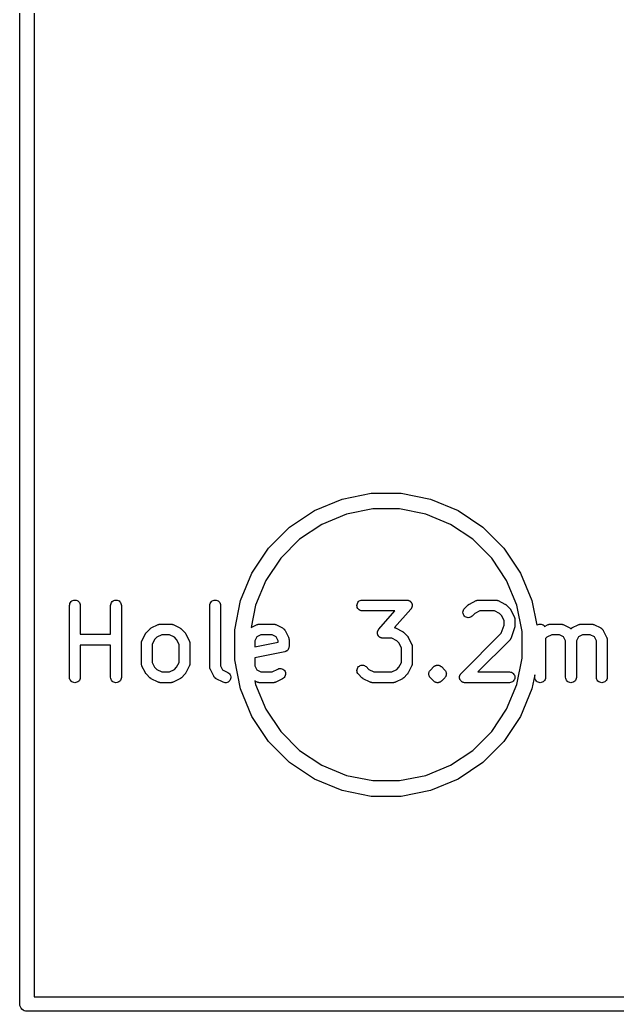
# Model space of a CAD drawing. Extents: x 0 to 214, y -130 to 23.
# Drawn here: x -0.1 to 8.21, y -130.1 to -116.3 of the extents above; entities that cross this region are included whole.
import ezdxf

# ---------------------------------------------------------------- set-up
doc = ezdxf.new("R2010")
doc.units = 0
doc.layers.add('BLACK', color=7, linetype='CONTINUOUS')

msp = doc.modelspace()

# ---------------------------------------------------------------- linework, layer by layer
at = {"layer": 'BLACK', "linetype": 'CONTINUOUS'}
for p, q in [((-0.1, -129.995), (-0.1, -75.0049)), ((0.1, -75.1), (0.1, -129.9)), ((4.3846, -122.971), (4.7922, -122.89)), ((4.7922, -122.89), (5.2078, -122.89)), ((5.2078, -122.89), (5.6154, -122.971)), ((4.00064, -123.13), (4.3846, -122.971)), ((5.6154, -122.971), (5.99936, -123.13)), ((3.65509, -123.361), (4.00064, -123.13)), ((4.44846, -123.182), (4.10435, -123.324)), ((4.81377, -123.109), (4.44846, -123.182)), ((5.18623, -123.109), (4.81377, -123.109)), ((5.55154, -123.182), (5.18623, -123.109)), ((5.89565, -123.324), (5.55154, -123.182)), ((5.99936, -123.13), (6.34491, -123.361)), ((3.36122, -123.655), (3.65509, -123.361)), ((4.10435, -123.324), (3.79465, -123.531)), ((6.20535, -123.531), (5.89565, -123.324)), ((6.34491, -123.361), (6.63878, -123.655)), ((3.79465, -123.531), (3.53128, -123.795)), ((6.46872, -123.795), (6.20535, -123.531)), ((3.13033, -124.001), (3.36122, -123.655)), ((6.63878, -123.655), (6.86967, -124.001)), ((3.53128, -123.795), (3.32435, -124.104)), ((6.67565, -124.104), (6.46872, -123.795)), ((2.97129, -124.385), (3.13033, -124.001)), ((6.86967, -124.001), (7.02871, -124.385)), ((3.32435, -124.104), (3.18181, -124.448)), ((6.81819, -124.448), (6.67565, -124.104)), ((0.59167, -124.451), (0.5933, -124.437)), ((0.59167, -124.452), (0.59167, -124.451)), ((0.59167, -125.452), (0.59167, -124.452)), ((0.5933, -124.437), (0.59773, -124.423)), ((0.59773, -124.423), (0.60478, -124.41)), ((0.60478, -124.41), (0.61419, -124.399)), ((0.61419, -124.399), (0.6256, -124.39)), ((0.6256, -124.39), (0.63857, -124.383)), ((0.63857, -124.383), (0.65261, -124.379)), ((0.65261, -124.379), (0.66719, -124.377)), ((0.66719, -124.377), (0.68175, -124.379)), ((0.68175, -124.379), (0.69573, -124.383)), ((0.69573, -124.383), (0.70861, -124.39)), ((0.70861, -124.39), (0.71988, -124.4)), ((0.71988, -124.4), (0.72913, -124.411)), ((0.72913, -124.411), (0.73601, -124.424)), ((0.73601, -124.424), (0.74024, -124.438)), ((0.74024, -124.438), (0.74167, -124.452)), ((0.74167, -124.452), (0.74167, -124.854)), ((1.16309, -124.452), (1.1631, -124.451)), ((1.16309, -124.854), (1.16309, -124.452)), ((1.1631, -124.451), (1.16473, -124.437)), ((1.16473, -124.437), (1.16916, -124.423)), ((1.16916, -124.423), (1.17621, -124.41)), ((1.17621, -124.41), (1.18562, -124.399)), ((1.18562, -124.399), (1.19703, -124.39)), ((1.19703, -124.39), (1.21, -124.383)), ((1.21, -124.383), (1.22404, -124.379)), ((1.22404, -124.379), (1.23862, -124.377)), ((1.23862, -124.377), (1.25318, -124.379)), ((1.25318, -124.379), (1.26716, -124.383)), ((1.26716, -124.383), (1.28003, -124.39)), ((1.28003, -124.39), (1.29131, -124.4)), ((1.29131, -124.4), (1.30056, -124.411)), ((1.30056, -124.411), (1.30744, -124.424)), ((1.30744, -124.424), (1.31167, -124.438)), ((1.31167, -124.438), (1.31309, -124.452)), ((1.31309, -124.452), (1.31309, -125.452)), ((2.54405, -124.451), (2.54569, -124.437)), ((2.54405, -124.452), (2.54405, -124.451)), ((2.54405, -125.31), (2.54405, -124.452)), ((2.54569, -124.437), (2.55011, -124.423)), ((2.55011, -124.423), (2.55716, -124.41)), ((2.55716, -124.41), (2.56657, -124.399)), ((2.56657, -124.399), (2.57798, -124.39)), ((2.57798, -124.39), (2.59095, -124.383)), ((2.59095, -124.383), (2.60499, -124.379)), ((2.60499, -124.379), (2.61957, -124.377)), ((2.61957, -124.377), (2.63413, -124.379)), ((2.63413, -124.379), (2.64811, -124.383)), ((2.64811, -124.383), (2.66099, -124.39)), ((2.66099, -124.39), (2.67226, -124.4)), ((2.67226, -124.4), (2.68152, -124.411)), ((2.68152, -124.411), (2.68839, -124.424)), ((2.68839, -124.424), (2.69262, -124.438)), ((2.69262, -124.438), (2.69405, -124.452)), ((2.69405, -124.452), (2.69405, -125.292)), ((2.89021, -124.792), (2.97129, -124.385)), ((3.18181, -124.448), (3.11963, -124.761)), ((4.59167, -124.452), (4.5932, -124.437)), ((4.59299, -124.466), (4.59167, -124.452)), ((4.59713, -124.48), (4.59299, -124.466)), ((4.5932, -124.437), (4.59753, -124.423)), ((4.59753, -124.423), (4.60449, -124.41)), ((4.60449, -124.41), (4.61382, -124.399)), ((4.61382, -124.399), (4.62516, -124.39)), ((4.62516, -124.39), (4.63809, -124.383)), ((4.63809, -124.383), (4.6521, -124.379)), ((4.6521, -124.379), (4.66667, -124.377)), ((4.66667, -124.377), (5.28571, -124.377)), ((5.28571, -124.377), (5.28676, -124.377)), ((5.28676, -124.377), (5.29144, -124.378)), ((5.29144, -124.378), (5.29613, -124.378)), ((5.29613, -124.378), (5.29869, -124.379)), ((5.29869, -124.379), (5.30131, -124.379)), ((5.30131, -124.379), (5.30579, -124.38)), ((5.30579, -124.38), (5.31036, -124.382)), ((5.31036, -124.382), (5.31275, -124.383)), ((5.31275, -124.383), (5.31526, -124.383)), ((5.31526, -124.383), (5.31938, -124.386)), ((5.31938, -124.386), (5.32365, -124.388)), ((5.32365, -124.388), (5.32577, -124.389)), ((5.32577, -124.389), (5.32809, -124.39)), ((5.32809, -124.39), (5.3317, -124.394)), ((5.3317, -124.394), (5.33549, -124.396)), ((5.33549, -124.396), (5.33728, -124.398)), ((5.33728, -124.398), (5.3393, -124.4)), ((5.3393, -124.4), (5.34225, -124.404)), ((5.34225, -124.404), (5.34544, -124.407)), ((5.34544, -124.407), (5.34682, -124.409)), ((5.34682, -124.409), (5.34847, -124.411)), ((5.34847, -124.411), (5.35065, -124.415)), ((5.35065, -124.415), (5.35312, -124.419)), ((5.35312, -124.419), (5.35403, -124.422)), ((5.35403, -124.422), (5.35525, -124.424)), ((5.35525, -124.424), (5.35658, -124.429)), ((5.35672, -124.477), (5.35563, -124.479)), ((5.35658, -124.429), (5.35822, -124.433)), ((5.35779, -124.472), (5.35672, -124.477)), ((5.35918, -124.467), (5.35779, -124.472)), ((5.35822, -124.433), (5.35864, -124.436)), ((5.35864, -124.436), (5.35939, -124.438)), ((5.35946, -124.465), (5.35918, -124.467)), ((5.35939, -124.438), (5.35981, -124.443)), ((5.36006, -124.462), (5.35946, -124.465)), ((5.35981, -124.443), (5.36056, -124.448)), ((5.36022, -124.458), (5.36006, -124.462)), ((5.36071, -124.453), (5.36022, -124.458)), ((5.36056, -124.448), (5.36047, -124.45)), ((5.36047, -124.45), (5.36071, -124.453)), ((6.08982, -124.495), (6.13744, -124.447)), ((6.13744, -124.447), (6.13819, -124.446)), ((6.13819, -124.446), (6.14148, -124.444)), ((6.14148, -124.444), (6.14454, -124.441)), ((6.14454, -124.441), (6.14719, -124.439)), ((6.14719, -124.439), (6.14963, -124.437)), ((6.14963, -124.437), (6.15336, -124.435)), ((6.15336, -124.435), (6.15693, -124.433)), ((6.15693, -124.433), (6.25217, -124.385)), ((6.25217, -124.385), (6.25311, -124.385)), ((6.25311, -124.385), (6.25519, -124.384)), ((6.25519, -124.384), (6.25713, -124.383)), ((6.25713, -124.383), (6.26204, -124.382)), ((6.26204, -124.382), (6.26685, -124.38)), ((6.26685, -124.38), (6.26903, -124.379)), ((6.26903, -124.379), (6.27115, -124.379)), ((6.27115, -124.379), (6.27625, -124.378)), ((6.27625, -124.378), (6.28131, -124.378)), ((6.28131, -124.378), (6.28352, -124.378)), ((6.28352, -124.378), (6.28571, -124.377)), ((6.28571, -124.377), (6.52381, -124.377)), ((6.52381, -124.377), (6.52486, -124.377)), ((6.52486, -124.377), (6.52705, -124.378)), ((6.52705, -124.378), (6.52926, -124.378)), ((6.52926, -124.378), (6.53431, -124.378)), ((6.53431, -124.378), (6.5394, -124.379)), ((6.5394, -124.379), (6.5415, -124.38)), ((6.5415, -124.38), (6.54368, -124.38)), ((6.54368, -124.38), (6.54848, -124.382)), ((6.54848, -124.382), (6.55335, -124.383)), ((6.55335, -124.383), (6.55529, -124.385)), ((6.55529, -124.385), (6.55735, -124.385)), ((6.55735, -124.385), (6.65259, -124.433)), ((6.65259, -124.433), (6.65352, -124.433)), ((6.65352, -124.433), (6.65706, -124.436)), ((6.65706, -124.436), (6.66077, -124.438)), ((6.66077, -124.438), (6.66318, -124.44)), ((6.66318, -124.44), (6.6658, -124.441)), ((6.6658, -124.441), (6.66883, -124.444)), ((6.66883, -124.444), (6.67208, -124.447)), ((6.67208, -124.447), (6.7197, -124.495)), ((6.89085, -124.814), (6.81819, -124.448)), ((7.02871, -124.385), (7.09681, -124.727)), ((4.60391, -124.493), (4.59713, -124.48)), ((4.61308, -124.505), (4.60391, -124.493)), ((4.62429, -124.514), (4.61308, -124.505)), ((4.63712, -124.521), (4.62429, -124.514)), ((4.65107, -124.526), (4.63712, -124.521)), ((4.66562, -124.527), (4.65107, -124.526)), ((4.66667, -124.527), (4.66562, -124.527)), ((5.12043, -124.527), (4.66667, -124.527)), ((4.89594, -124.784), (5.12043, -124.527)), ((5.34216, -124.502), (5.11526, -124.761)), ((5.34489, -124.498), (5.34216, -124.502)), ((5.34789, -124.494), (5.34489, -124.498)), ((5.34914, -124.492), (5.34789, -124.494)), ((5.35067, -124.49), (5.34914, -124.492)), ((5.35261, -124.486), (5.35067, -124.49)), ((5.35485, -124.481), (5.35261, -124.486)), ((5.35563, -124.479), (5.35485, -124.481)), ((6.06786, -124.547), (6.06934, -124.533)), ((6.06923, -124.562), (6.06786, -124.547)), ((6.07342, -124.576), (6.06923, -124.562)), ((6.06934, -124.533), (6.07362, -124.519)), ((6.08024, -124.589), (6.07342, -124.576)), ((6.07362, -124.519), (6.08053, -124.506)), ((6.08946, -124.6), (6.08024, -124.589)), ((6.08053, -124.506), (6.08982, -124.495)), ((6.1007, -124.61), (6.08946, -124.6)), ((6.11355, -124.617), (6.1007, -124.61)), ((6.1837, -124.611), (6.17071, -124.617)), ((6.19515, -124.601), (6.1837, -124.611)), ((6.19589, -124.601), (6.19515, -124.601)), ((6.2349, -124.562), (6.19589, -124.601)), ((6.30342, -124.527), (6.2349, -124.562)), ((6.5061, -124.527), (6.30342, -124.527)), ((6.57462, -124.562), (6.5061, -124.527)), ((6.60503, -124.592), (6.57462, -124.562)), ((6.63929, -124.661), (6.60503, -124.592)), ((6.7197, -124.495), (6.72043, -124.495)), ((6.72043, -124.495), (6.72306, -124.499)), ((6.72306, -124.499), (6.72596, -124.502)), ((6.72596, -124.502), (6.72762, -124.504)), ((6.72762, -124.504), (6.72957, -124.507)), ((6.72957, -124.507), (6.7315, -124.511)), ((6.7315, -124.511), (6.73375, -124.514)), ((6.73375, -124.514), (6.78137, -124.609)), ((6.78137, -124.609), (6.78183, -124.61)), ((6.78183, -124.61), (6.78259, -124.612)), ((6.78259, -124.612), (6.78363, -124.614)), ((6.78363, -124.614), (6.78511, -124.619)), ((1.72836, -124.766), (1.8236, -124.719)), ((1.8236, -124.719), (1.82454, -124.718)), ((1.82454, -124.718), (1.82662, -124.717)), ((1.82662, -124.717), (1.82856, -124.716)), ((1.82856, -124.716), (1.83347, -124.715)), ((1.83347, -124.715), (1.83828, -124.713)), ((1.83828, -124.713), (1.84046, -124.713)), ((1.84046, -124.713), (1.84257, -124.712)), ((1.84257, -124.712), (1.84768, -124.712)), ((1.84768, -124.712), (1.85274, -124.711)), ((1.85274, -124.711), (1.85495, -124.711)), ((1.85495, -124.711), (1.85714, -124.711)), ((1.85714, -124.711), (2, -124.711)), ((2, -124.711), (2.00105, -124.711)), ((2.00105, -124.711), (2.00324, -124.711)), ((2.00324, -124.711), (2.00545, -124.711)), ((2.00545, -124.711), (2.0105, -124.712)), ((2.0105, -124.712), (2.01559, -124.712)), ((2.01559, -124.712), (2.01769, -124.713)), ((2.01769, -124.713), (2.01987, -124.713)), ((2.01987, -124.713), (2.02466, -124.715)), ((2.02466, -124.715), (2.02955, -124.717)), ((2.02955, -124.717), (2.03148, -124.718)), ((2.03148, -124.718), (2.03354, -124.719)), ((2.03354, -124.719), (2.12878, -124.766)), ((3.11963, -124.761), (3.20455, -124.719)), ((3.20455, -124.719), (3.20549, -124.718)), ((3.20549, -124.718), (3.20757, -124.717)), ((3.20757, -124.717), (3.20951, -124.716)), ((3.20951, -124.716), (3.21442, -124.715)), ((3.21442, -124.715), (3.21923, -124.713)), ((3.21923, -124.713), (3.22141, -124.713)), ((3.22141, -124.713), (3.22353, -124.712)), ((3.22353, -124.712), (3.22863, -124.712)), ((3.22863, -124.712), (3.23369, -124.711)), ((3.23369, -124.711), (3.2359, -124.711)), ((3.2359, -124.711), (3.23809, -124.711)), ((3.23809, -124.711), (3.42857, -124.711)), ((3.42857, -124.711), (3.42962, -124.711)), ((3.42962, -124.711), (3.43181, -124.711)), ((3.43181, -124.711), (3.43402, -124.711)), ((3.43402, -124.711), (3.43907, -124.712)), ((3.43907, -124.712), (3.44416, -124.712)), ((3.44416, -124.712), (3.44626, -124.713)), ((3.44626, -124.713), (3.44844, -124.713)), ((3.44844, -124.713), (3.45324, -124.715)), ((3.45324, -124.715), (3.45812, -124.717)), ((3.45812, -124.717), (3.46005, -124.718)), ((3.46005, -124.718), (3.46211, -124.719)), ((3.46211, -124.719), (3.55735, -124.766)), ((6.12752, -124.621), (6.11355, -124.617)), ((6.14207, -124.623), (6.12752, -124.621)), ((6.15665, -124.621), (6.14207, -124.623)), ((6.17071, -124.617), (6.15665, -124.621)), ((6.60111, -124.84), (6.63929, -124.726)), ((6.63929, -124.726), (6.63929, -124.661)), ((6.78511, -124.619), (6.78687, -124.624)), ((6.78687, -124.624), (6.78722, -124.626)), ((6.78722, -124.626), (6.78786, -124.628)), ((6.78799, -124.751), (6.78765, -124.754)), ((6.78786, -124.628), (6.78836, -124.633)), ((6.78869, -124.748), (6.78799, -124.751)), ((6.78836, -124.633), (6.78916, -124.638)), ((6.78881, -124.743), (6.78869, -124.748)), ((6.78928, -124.739), (6.78881, -124.743)), ((6.78916, -124.638), (6.78907, -124.641)), ((6.78907, -124.641), (6.78928, -124.643)), ((6.78928, -124.643), (6.78928, -124.738)), ((6.78928, -124.738), (6.78928, -124.739)), ((7.09681, -124.727), (7.10179, -124.723)), ((7.10179, -124.723), (7.11476, -124.716)), ((7.11476, -124.716), (7.1288, -124.712)), ((7.1288, -124.712), (7.14338, -124.711)), ((7.14338, -124.711), (7.15794, -124.712)), ((7.15794, -124.712), (7.17192, -124.717)), ((7.17192, -124.717), (7.1848, -124.724)), ((7.1848, -124.724), (7.19607, -124.733)), ((7.19607, -124.733), (7.20408, -124.743)), ((7.20408, -124.743), (7.25217, -124.719)), ((7.25217, -124.719), (7.25311, -124.718)), ((7.25311, -124.718), (7.25519, -124.717)), ((7.25519, -124.717), (7.25713, -124.716)), ((7.25713, -124.716), (7.26204, -124.715)), ((7.26204, -124.715), (7.26685, -124.713)), ((7.26685, -124.713), (7.26903, -124.713)), ((7.26903, -124.713), (7.27115, -124.712)), ((7.27115, -124.712), (7.27625, -124.712)), ((7.27625, -124.712), (7.28131, -124.711)), ((7.28131, -124.711), (7.28352, -124.711)), ((7.28352, -124.711), (7.28571, -124.711)), ((7.28571, -124.711), (7.42857, -124.711)), ((7.42857, -124.711), (7.42962, -124.711)), ((7.42962, -124.711), (7.43181, -124.711)), ((7.43181, -124.711), (7.43402, -124.711)), ((7.43402, -124.711), (7.43907, -124.712)), ((7.43907, -124.712), (7.44416, -124.712)), ((7.44416, -124.712), (7.44626, -124.713)), ((7.44626, -124.713), (7.44844, -124.713)), ((7.44844, -124.713), (7.45324, -124.715)), ((7.45324, -124.715), (7.45812, -124.717)), ((7.45812, -124.717), (7.46005, -124.718)), ((7.46005, -124.718), (7.46211, -124.719)), ((7.46211, -124.719), (7.55735, -124.766)), ((7.58551, -124.766), (7.68074, -124.719)), ((7.68074, -124.719), (7.68168, -124.718)), ((7.68168, -124.718), (7.68376, -124.717)), ((7.68376, -124.717), (7.6857, -124.716)), ((7.6857, -124.716), (7.69061, -124.715)), ((7.69061, -124.715), (7.69542, -124.713)), ((7.69542, -124.713), (7.6976, -124.713)), ((7.6976, -124.713), (7.69972, -124.712)), ((7.69972, -124.712), (7.70482, -124.712)), ((7.70482, -124.712), (7.70988, -124.711)), ((7.70988, -124.711), (7.71209, -124.711)), ((7.71209, -124.711), (7.71428, -124.711)), ((7.71428, -124.711), (7.85714, -124.711)), ((7.85714, -124.711), (7.85819, -124.711)), ((7.85819, -124.711), (7.86038, -124.711)), ((7.86038, -124.711), (7.86259, -124.711)), ((7.86259, -124.711), (7.86765, -124.712)), ((7.86765, -124.712), (7.87273, -124.712)), ((7.87273, -124.712), (7.87483, -124.713)), ((7.87483, -124.713), (7.87701, -124.713)), ((7.87701, -124.713), (7.88181, -124.715)), ((7.88181, -124.715), (7.88669, -124.717)), ((7.88669, -124.717), (7.88862, -124.718)), ((7.88862, -124.718), (7.89068, -124.719)), ((7.89068, -124.719), (7.98592, -124.766)), ((0.74167, -124.854), (1.16309, -124.854)), ((1.59958, -124.943), (1.6472, -124.847)), ((1.6472, -124.847), (1.64768, -124.846)), ((1.64768, -124.846), (1.64997, -124.843)), ((1.64997, -124.843), (1.65196, -124.839)), ((1.65196, -124.839), (1.65394, -124.837)), ((1.65394, -124.837), (1.65564, -124.834)), ((1.65564, -124.834), (1.65858, -124.831)), ((1.65858, -124.831), (1.66125, -124.828)), ((1.66125, -124.828), (1.70887, -124.78)), ((1.70887, -124.78), (1.70962, -124.78)), ((1.70962, -124.78), (1.71291, -124.777)), ((1.71291, -124.777), (1.71597, -124.774)), ((1.71597, -124.774), (1.71862, -124.772)), ((1.71862, -124.772), (1.72106, -124.77)), ((1.72106, -124.77), (1.72479, -124.768)), ((1.72479, -124.768), (1.72836, -124.766)), ((1.87485, -124.861), (1.80633, -124.895)), ((1.98229, -124.861), (1.87485, -124.861)), ((2.05081, -124.895), (1.98229, -124.861)), ((2.12878, -124.766), (2.12971, -124.767)), ((2.12971, -124.767), (2.13325, -124.769)), ((2.13325, -124.769), (2.13696, -124.771)), ((2.13696, -124.771), (2.13937, -124.773)), ((2.13937, -124.773), (2.14199, -124.775)), ((2.14199, -124.775), (2.14502, -124.778)), ((2.14502, -124.778), (2.14827, -124.78)), ((2.14827, -124.78), (2.19589, -124.828)), ((2.19589, -124.828), (2.19663, -124.829)), ((2.19663, -124.829), (2.19925, -124.832)), ((2.19925, -124.832), (2.20215, -124.835)), ((2.20215, -124.835), (2.20381, -124.838)), ((2.20381, -124.838), (2.20576, -124.84)), ((2.20576, -124.84), (2.20769, -124.844)), ((2.20769, -124.844), (2.20994, -124.847)), ((2.20994, -124.847), (2.25756, -124.943)), ((2.89021, -125.208), (2.89021, -124.792)), ((3.19876, -124.889), (3.17024, -124.946)), ((3.2558, -124.861), (3.19876, -124.889)), ((3.41087, -124.861), (3.2558, -124.861)), ((3.46791, -124.889), (3.41087, -124.861)), ((3.49643, -124.946), (3.46791, -124.889)), ((3.55735, -124.766), (3.55828, -124.767)), ((3.55828, -124.767), (3.55965, -124.768)), ((3.55965, -124.768), (3.56112, -124.768)), ((3.56112, -124.768), (3.56576, -124.772)), ((3.56576, -124.772), (3.57056, -124.775)), ((3.57056, -124.775), (3.57173, -124.776)), ((3.57173, -124.776), (3.57305, -124.777)), ((3.57305, -124.777), (3.57697, -124.781)), ((3.57697, -124.781), (3.58106, -124.785)), ((3.58106, -124.785), (3.58198, -124.786)), ((3.58198, -124.786), (3.5831, -124.787)), ((3.5831, -124.787), (3.58614, -124.792)), ((3.58614, -124.792), (3.58938, -124.797)), ((3.58938, -124.797), (3.59003, -124.798)), ((3.59003, -124.798), (3.59089, -124.8)), ((3.59089, -124.8), (3.63851, -124.895)), ((4.87738, -124.833), (4.87787, -124.828)), ((4.87762, -124.835), (4.87738, -124.833)), ((4.87753, -124.838), (4.87762, -124.835)), ((4.87828, -124.843), (4.87753, -124.838)), ((4.87787, -124.828), (4.87804, -124.823)), ((4.87804, -124.823), (4.87864, -124.821)), ((4.87871, -124.847), (4.87828, -124.843)), ((4.87864, -124.821), (4.87891, -124.818)), ((4.87945, -124.85), (4.87871, -124.847)), ((4.87891, -124.818), (4.8803, -124.814)), ((4.87987, -124.853), (4.87945, -124.85)), ((4.88151, -124.857), (4.87987, -124.853)), ((4.8803, -124.814), (4.88138, -124.809)), ((4.88138, -124.809), (4.88246, -124.807)), ((4.88284, -124.861), (4.88151, -124.857)), ((4.88246, -124.807), (4.88324, -124.804)), ((4.88406, -124.864), (4.88284, -124.861)), ((4.88324, -124.804), (4.88548, -124.8)), ((4.88498, -124.866), (4.88406, -124.864)), ((4.88745, -124.87), (4.88498, -124.866)), ((4.88548, -124.8), (4.88742, -124.796)), ((4.88742, -124.796), (4.88895, -124.794)), ((4.88962, -124.874), (4.88745, -124.87)), ((4.88895, -124.794), (4.8902, -124.791)), ((4.89127, -124.876), (4.88962, -124.874)), ((4.8902, -124.791), (4.8932, -124.788)), ((4.89265, -124.879), (4.89127, -124.876)), ((4.89585, -124.882), (4.89265, -124.879)), ((4.8932, -124.788), (4.89594, -124.784)), ((4.89879, -124.886), (4.89585, -124.882)), ((4.90081, -124.887), (4.89879, -124.886)), ((4.9026, -124.889), (4.90081, -124.887)), ((4.9064, -124.892), (4.9026, -124.889)), ((5.11526, -124.761), (5.1199, -124.763)), ((5.1199, -124.763), (5.12478, -124.764)), ((5.12478, -124.764), (5.12672, -124.765)), ((5.12672, -124.765), (5.12878, -124.766)), ((5.12878, -124.766), (5.22402, -124.814)), ((5.22402, -124.814), (5.22495, -124.814)), ((5.22495, -124.814), (5.22849, -124.817)), ((5.22849, -124.817), (5.2322, -124.819)), ((5.2322, -124.819), (5.23461, -124.821)), ((5.23461, -124.821), (5.23723, -124.822)), ((5.23723, -124.822), (5.24025, -124.825)), ((5.24025, -124.825), (5.24351, -124.828)), ((5.24351, -124.828), (5.29113, -124.876)), ((5.29113, -124.876), (5.29186, -124.876)), ((5.29186, -124.876), (5.29449, -124.88)), ((5.29449, -124.88), (5.29738, -124.883)), ((5.29738, -124.883), (5.29905, -124.885)), ((5.29905, -124.885), (5.30099, -124.888)), ((5.30099, -124.888), (5.30293, -124.891)), ((5.30293, -124.891), (5.30518, -124.895)), ((6.04221, -125.399), (6.60111, -124.84)), ((6.78544, -124.762), (6.73782, -124.905)), ((6.78637, -124.758), (6.78544, -124.762)), ((6.78765, -124.754), (6.78637, -124.758)), ((6.89085, -125.186), (6.89085, -124.814)), ((7.30342, -124.861), (7.2349, -124.895)), ((7.41087, -124.861), (7.30342, -124.861)), ((7.46791, -124.889), (7.41087, -124.861)), ((7.49643, -124.946), (7.46791, -124.889)), ((7.55735, -124.766), (7.55828, -124.767)), ((7.55828, -124.767), (7.55965, -124.768)), ((7.55965, -124.768), (7.56112, -124.768)), ((7.56112, -124.768), (7.56576, -124.772)), ((7.56576, -124.772), (7.57056, -124.775)), ((7.57056, -124.775), (7.57142, -124.776)), ((7.57142, -124.776), (7.57193, -124.775)), ((7.57193, -124.775), (7.57311, -124.774)), ((7.57311, -124.774), (7.57795, -124.771)), ((7.57795, -124.771), (7.58265, -124.768)), ((7.58265, -124.768), (7.58414, -124.767)), ((7.58414, -124.767), (7.58551, -124.766)), ((7.67495, -124.889), (7.64643, -124.946)), ((7.73199, -124.861), (7.67495, -124.889)), ((7.83944, -124.861), (7.73199, -124.861)), ((7.89648, -124.889), (7.83944, -124.861)), ((7.925, -124.946), (7.89648, -124.889)), ((7.98592, -124.766), (7.98685, -124.767)), ((7.98685, -124.767), (7.98822, -124.768)), ((7.98822, -124.768), (7.98969, -124.768)), ((7.98969, -124.768), (7.99434, -124.772)), ((7.99434, -124.772), (7.99913, -124.775)), ((7.99913, -124.775), (8.0003, -124.776)), ((8.0003, -124.776), (8.00162, -124.777)), ((8.00162, -124.777), (8.00554, -124.781)), ((8.00554, -124.781), (8.00963, -124.785)), ((8.00963, -124.785), (8.01056, -124.786)), ((8.01056, -124.786), (8.01167, -124.787)), ((8.01167, -124.787), (8.01471, -124.792)), ((8.01471, -124.792), (8.01795, -124.797)), ((8.01795, -124.797), (8.0186, -124.798)), ((8.0186, -124.798), (8.01946, -124.8)), ((8.01946, -124.8), (8.06708, -124.895)), ((1.16309, -125.004), (0.74167, -125.004)), ((0.74167, -125.004), (0.74167, -125.452)), ((1.16309, -125.452), (1.16309, -125.004)), ((1.59167, -124.975), (1.59192, -124.973)), ((1.59167, -124.976), (1.59167, -124.975)), ((1.59167, -125.262), (1.59167, -124.976)), ((1.59186, -124.971), (1.59273, -124.966)), ((1.59192, -124.973), (1.59186, -124.971)), ((1.59273, -124.966), (1.5933, -124.961)), ((1.5933, -124.961), (1.59397, -124.958)), ((1.59397, -124.958), (1.59435, -124.956)), ((1.59435, -124.956), (1.59618, -124.952)), ((1.59618, -124.952), (1.59773, -124.947)), ((1.59773, -124.947), (1.59879, -124.945)), ((1.59879, -124.945), (1.59958, -124.943)), ((1.77592, -124.925), (1.74167, -124.994)), ((1.74167, -124.994), (1.74167, -125.244)), ((1.80633, -124.895), (1.77592, -124.925)), ((2.08122, -124.925), (2.05081, -124.895)), ((2.11548, -124.994), (2.08122, -124.925)), ((2.11548, -125.244), (2.11548, -124.994)), ((2.25756, -124.943), (2.25802, -124.944)), ((2.25802, -124.944), (2.25878, -124.946)), ((2.25878, -124.946), (2.25982, -124.948)), ((2.25982, -124.948), (2.2613, -124.953)), ((2.2613, -124.953), (2.26307, -124.957)), ((2.26307, -124.957), (2.26341, -124.96)), ((2.26341, -124.96), (2.26405, -124.962)), ((2.26405, -124.962), (2.26455, -124.967)), ((2.26455, -124.967), (2.26535, -124.972)), ((2.26535, -124.972), (2.26526, -124.974)), ((2.26526, -124.974), (2.26548, -124.976)), ((2.26548, -124.976), (2.26548, -125.262)), ((3.17024, -124.946), (3.17024, -125.028)), ((3.17024, -125.028), (3.49643, -124.962)), ((3.49643, -124.962), (3.49643, -124.946)), ((3.63851, -124.895), (3.63897, -124.896)), ((3.63897, -124.896), (3.63973, -124.898)), ((3.63973, -124.898), (3.64077, -124.9)), ((3.64077, -124.9), (3.64225, -124.905)), ((3.64225, -124.905), (3.64402, -124.91)), ((3.64402, -124.91), (3.64436, -124.912)), ((3.64436, -124.912), (3.645, -124.914)), ((3.645, -124.914), (3.6455, -124.919)), ((3.6455, -124.919), (3.6463, -124.924)), ((3.64642, -125.025), (3.64564, -125.032)), ((3.6463, -124.924), (3.64621, -124.926)), ((3.64621, -124.926), (3.64643, -124.929)), ((3.64643, -125.024), (3.64642, -125.024)), ((3.64642, -125.024), (3.64642, -125.025)), ((3.64643, -124.929), (3.64643, -125.024)), ((3.64643, -125.024), (3.64643, -125.024)), ((3.64643, -125.024), (3.64643, -125.024)), ((4.91001, -124.895), (4.9064, -124.892)), ((4.91231, -124.896), (4.91001, -124.895)), ((4.91444, -124.898), (4.91231, -124.896)), ((4.91871, -124.9), (4.91444, -124.898)), ((4.92283, -124.902), (4.91871, -124.9)), ((4.92534, -124.903), (4.92283, -124.902)), ((4.92773, -124.904), (4.92534, -124.903)), ((4.9323, -124.905), (4.92773, -124.904)), ((4.93679, -124.907), (4.9323, -124.905)), ((4.93941, -124.907), (4.93679, -124.907)), ((4.94196, -124.908), (4.93941, -124.907)), ((4.94665, -124.908), (4.94196, -124.908)), ((4.95133, -124.908), (4.94665, -124.908)), ((4.95238, -124.908), (4.95133, -124.908)), ((5.07753, -124.908), (4.95238, -124.908)), ((5.14605, -124.943), (5.07753, -124.908)), ((5.17646, -124.973), (5.14605, -124.943)), ((5.21071, -125.042), (5.17646, -124.973)), ((5.30518, -124.895), (5.3528, -124.99)), ((5.3528, -124.99), (5.35326, -124.991)), ((5.35326, -124.991), (5.35402, -124.993)), ((5.35402, -124.993), (5.35506, -124.995)), ((5.35506, -124.995), (5.35654, -125)), ((5.35654, -125), (5.3583, -125.005)), ((5.3583, -125.005), (5.35865, -125.007)), ((5.35865, -125.007), (5.35929, -125.009)), ((5.35929, -125.009), (5.35979, -125.014)), ((5.35979, -125.014), (5.36058, -125.019)), ((5.36058, -125.019), (5.3605, -125.022)), ((5.3605, -125.022), (5.36071, -125.024)), ((5.36071, -125.024), (5.36071, -125.262)), ((6.7197, -124.934), (6.2763, -125.377)), ((6.7211, -124.932), (6.7197, -124.934)), ((6.72272, -124.931), (6.7211, -124.932)), ((6.72573, -124.927), (6.72272, -124.931)), ((6.72899, -124.923), (6.72573, -124.927)), ((6.73003, -124.921), (6.72899, -124.923)), ((6.73133, -124.919), (6.73003, -124.921)), ((6.73349, -124.914), (6.73133, -124.919)), ((6.73591, -124.91), (6.73349, -124.914)), ((6.73655, -124.908), (6.73591, -124.91)), ((6.73748, -124.906), (6.73655, -124.908)), ((6.73782, -124.905), (6.73748, -124.906)), ((7.2349, -124.895), (7.21786, -124.912)), ((7.21786, -124.912), (7.21786, -125.452)), ((7.49643, -125.452), (7.49643, -124.946)), ((7.64643, -124.946), (7.64643, -125.452)), ((7.925, -125.452), (7.925, -124.946)), ((8.06708, -124.895), (8.06754, -124.896)), ((8.06754, -124.896), (8.06831, -124.898)), ((8.06831, -124.898), (8.06934, -124.9)), ((8.06934, -124.9), (8.07082, -124.905)), ((8.07082, -124.905), (8.07259, -124.91)), ((8.07259, -124.91), (8.07293, -124.912)), ((8.07293, -124.912), (8.07357, -124.914)), ((8.07357, -124.914), (8.07407, -124.919)), ((8.07407, -124.919), (8.07487, -124.924)), ((8.07487, -124.924), (8.07479, -124.926)), ((8.07479, -124.926), (8.075, -124.929)), ((8.075, -124.929), (8.075, -125.452)), ((3.58614, -125.097), (3.17024, -125.181)), ((3.5928, -125.095), (3.58614, -125.097)), ((3.59952, -125.093), (3.5928, -125.095)), ((3.59982, -125.093), (3.59952, -125.093)), ((3.60014, -125.093), (3.59982, -125.093)), ((3.60632, -125.09), (3.60014, -125.093)), ((3.6125, -125.087), (3.60632, -125.09)), ((3.61275, -125.086), (3.6125, -125.087)), ((3.61305, -125.086), (3.61275, -125.086)), ((3.61845, -125.082), (3.61305, -125.086)), ((3.6239, -125.077), (3.61845, -125.082)), ((3.62412, -125.077), (3.6239, -125.077)), ((3.62438, -125.077), (3.62412, -125.077)), ((3.62877, -125.072), (3.62438, -125.077)), ((3.63331, -125.066), (3.62877, -125.072)), ((3.63348, -125.066), (3.63331, -125.066)), ((3.63369, -125.066), (3.63348, -125.066)), ((3.63697, -125.06), (3.63369, -125.066)), ((3.64036, -125.053), (3.63697, -125.06)), ((3.64046, -125.053), (3.64036, -125.053)), ((3.64062, -125.053), (3.64046, -125.053)), ((3.64268, -125.046), (3.64062, -125.053)), ((3.64479, -125.039), (3.64268, -125.046)), ((3.64483, -125.039), (3.64479, -125.039)), ((3.64492, -125.039), (3.64483, -125.039)), ((3.64564, -125.032), (3.64492, -125.039)), ((5.21071, -125.244), (5.21071, -125.042)), ((1.59188, -125.264), (1.59167, -125.262)), ((1.59179, -125.266), (1.59188, -125.264)), ((1.59259, -125.271), (1.59179, -125.266)), ((1.59309, -125.276), (1.59259, -125.271)), ((1.59373, -125.279), (1.59309, -125.276)), ((1.59408, -125.281), (1.59373, -125.279)), ((1.59584, -125.286), (1.59408, -125.281)), ((1.59732, -125.29), (1.59584, -125.286)), ((1.59836, -125.292), (1.59732, -125.29)), ((1.59912, -125.295), (1.59836, -125.292)), ((1.59958, -125.295), (1.59912, -125.295)), ((1.6472, -125.391), (1.59958, -125.295)), ((1.74167, -125.244), (1.77592, -125.313)), ((2.08122, -125.313), (2.11548, -125.244)), ((2.25756, -125.295), (2.20994, -125.391)), ((2.25835, -125.293), (2.25756, -125.295)), ((2.25941, -125.291), (2.25835, -125.293)), ((2.26096, -125.287), (2.25941, -125.291)), ((2.2628, -125.282), (2.26096, -125.287)), ((2.26317, -125.28), (2.2628, -125.282)), ((2.26384, -125.277), (2.26317, -125.28)), ((2.26441, -125.272), (2.26384, -125.277)), ((2.26528, -125.267), (2.26441, -125.272)), ((2.26547, -125.263), (2.26522, -125.265)), ((2.26522, -125.265), (2.26528, -125.267)), ((2.26548, -125.262), (2.26547, -125.263)), ((2.69405, -125.292), (2.72257, -125.349)), ((2.97129, -125.615), (2.89021, -125.208)), ((3.17024, -125.181), (3.17024, -125.292)), ((3.17024, -125.292), (3.19876, -125.349)), ((4.60463, -125.315), (4.614, -125.304)), ((4.614, -125.304), (4.62538, -125.295)), ((4.62538, -125.295), (4.63833, -125.288)), ((4.63833, -125.288), (4.65236, -125.284)), ((4.65236, -125.284), (4.66693, -125.282)), ((4.66693, -125.282), (4.68149, -125.284)), ((4.68149, -125.284), (4.69549, -125.288)), ((4.69549, -125.288), (4.70839, -125.295)), ((4.70839, -125.295), (4.7197, -125.304)), ((4.7197, -125.304), (4.75871, -125.343)), ((5.17646, -125.313), (5.21071, -125.244)), ((5.3528, -125.295), (5.30518, -125.391)), ((5.35359, -125.293), (5.3528, -125.295)), ((5.35465, -125.291), (5.35359, -125.293)), ((5.3562, -125.287), (5.35465, -125.291)), ((5.35803, -125.282), (5.3562, -125.287)), ((5.35841, -125.28), (5.35803, -125.282)), ((5.35907, -125.277), (5.35841, -125.28)), ((5.35965, -125.272), (5.35907, -125.277)), ((5.36052, -125.267), (5.35965, -125.272)), ((5.36071, -125.263), (5.36046, -125.265)), ((5.36046, -125.265), (5.36052, -125.267)), ((5.36071, -125.262), (5.36071, -125.263)), ((5.61363, -125.352), (5.66125, -125.304)), ((5.66125, -125.304), (5.66161, -125.304)), ((5.66161, -125.304), (5.66162, -125.304)), ((5.66162, -125.304), (5.66163, -125.304)), ((5.66163, -125.304), (5.6618, -125.304)), ((5.6618, -125.304), (5.66181, -125.304)), ((5.66181, -125.304), (5.66182, -125.304)), ((5.66182, -125.304), (5.662, -125.303)), ((5.662, -125.303), (5.66751, -125.299)), ((5.66751, -125.299), (5.673, -125.295)), ((5.673, -125.295), (5.67312, -125.294)), ((5.67312, -125.294), (5.67322, -125.294)), ((5.67322, -125.294), (5.67333, -125.294)), ((5.67333, -125.294), (5.67344, -125.294)), ((5.67344, -125.294), (5.67962, -125.291)), ((5.67962, -125.291), (5.68595, -125.288)), ((5.68595, -125.288), (5.68608, -125.288)), ((5.68608, -125.288), (5.68619, -125.288)), ((5.68619, -125.288), (5.68632, -125.288)), ((5.68632, -125.288), (5.68643, -125.288)), ((5.68643, -125.288), (5.69321, -125.286)), ((5.69321, -125.286), (5.69997, -125.284)), ((5.69997, -125.284), (5.7001, -125.284)), ((5.7001, -125.284), (5.70023, -125.283)), ((5.70023, -125.283), (5.70036, -125.283)), ((5.70036, -125.283), (5.70049, -125.283)), ((5.70049, -125.283), (5.7075, -125.283)), ((5.7075, -125.283), (5.71455, -125.282)), ((5.71455, -125.282), (5.71468, -125.282)), ((5.71468, -125.282), (5.71481, -125.282)), ((5.71481, -125.282), (5.71494, -125.282)), ((5.71494, -125.282), (5.71507, -125.282)), ((5.71507, -125.282), (5.72194, -125.283)), ((5.72194, -125.283), (5.72911, -125.284)), ((5.72911, -125.284), (5.72923, -125.284)), ((5.72923, -125.284), (5.72937, -125.284)), ((5.72937, -125.284), (5.7295, -125.284)), ((5.7295, -125.284), (5.72962, -125.284)), ((5.72962, -125.284), (5.73619, -125.286)), ((5.73619, -125.286), (5.7363, -125.286)), ((5.7363, -125.286), (5.74311, -125.288)), ((5.74311, -125.288), (5.74322, -125.288)), ((5.74322, -125.288), (5.74335, -125.288)), ((5.74335, -125.288), (5.74347, -125.288)), ((5.74347, -125.288), (5.74359, -125.288)), ((5.74359, -125.288), (5.74972, -125.291)), ((5.74972, -125.291), (5.75601, -125.295)), ((5.75601, -125.295), (5.75611, -125.295)), ((5.75611, -125.295), (5.75622, -125.295)), ((5.75622, -125.295), (5.75633, -125.295)), ((5.75633, -125.295), (5.75644, -125.295)), ((5.75644, -125.295), (5.76183, -125.3)), ((5.76183, -125.3), (5.76732, -125.304)), ((5.76732, -125.304), (5.81494, -125.352)), ((6.81819, -125.552), (6.89085, -125.186)), ((1.64945, -125.394), (1.6472, -125.391)), ((1.65138, -125.398), (1.64945, -125.394)), ((1.65333, -125.4), (1.65138, -125.398)), ((1.65499, -125.403), (1.65333, -125.4)), ((1.65789, -125.406), (1.65499, -125.403)), ((1.66052, -125.409), (1.65789, -125.406)), ((1.66125, -125.41), (1.66052, -125.409)), ((1.70887, -125.458), (1.66125, -125.41)), ((1.77592, -125.313), (1.80633, -125.343)), ((1.80633, -125.343), (1.87485, -125.377)), ((1.87485, -125.377), (1.98229, -125.377)), ((1.98229, -125.377), (2.05081, -125.343)), ((2.05081, -125.343), (2.08122, -125.313)), ((2.19589, -125.41), (2.14827, -125.458)), ((2.19856, -125.407), (2.19589, -125.41)), ((2.2015, -125.404), (2.19856, -125.407)), ((2.2032, -125.401), (2.2015, -125.404)), ((2.20518, -125.399), (2.2032, -125.401)), ((2.20717, -125.395), (2.20518, -125.399)), ((2.20946, -125.392), (2.20717, -125.395)), ((2.20994, -125.391), (2.20946, -125.392)), ((2.54426, -125.312), (2.54405, -125.31)), ((2.54418, -125.314), (2.54426, -125.312)), ((2.54497, -125.319), (2.54418, -125.314)), ((2.54547, -125.324), (2.54497, -125.319)), ((2.54611, -125.326), (2.54547, -125.324)), ((2.54646, -125.328), (2.54611, -125.326)), ((2.54822, -125.333), (2.54646, -125.328)), ((2.54971, -125.338), (2.54822, -125.333)), ((2.55074, -125.34), (2.54971, -125.338)), ((2.5515, -125.342), (2.55074, -125.34)), ((2.55197, -125.343), (2.5515, -125.342)), ((2.59958, -125.438), (2.55197, -125.343)), ((2.60044, -125.44), (2.59958, -125.438)), ((2.60109, -125.441), (2.60044, -125.44)), ((2.60434, -125.446), (2.60109, -125.441)), ((2.72257, -125.349), (2.79544, -125.385)), ((2.79544, -125.385), (2.79638, -125.386)), ((2.79638, -125.386), (2.80866, -125.394)), ((2.80866, -125.394), (2.81916, -125.404)), ((2.81916, -125.404), (2.82748, -125.416)), ((2.82748, -125.416), (2.8333, -125.429)), ((2.8333, -125.429), (2.8364, -125.444)), ((3.19876, -125.349), (3.2558, -125.377)), ((3.2558, -125.377), (3.41087, -125.377)), ((3.41087, -125.377), (3.49027, -125.338)), ((3.49027, -125.338), (3.49121, -125.337)), ((3.49121, -125.337), (3.50495, -125.332)), ((3.50495, -125.332), (3.51941, -125.33)), ((3.51941, -125.33), (3.53403, -125.33)), ((3.53403, -125.33), (3.54827, -125.334)), ((3.54827, -125.334), (3.56157, -125.34)), ((3.56157, -125.34), (3.57344, -125.349)), ((3.57344, -125.349), (3.58342, -125.359)), ((3.58887, -125.442), (3.58038, -125.454)), ((3.58342, -125.359), (3.59112, -125.372)), ((3.59488, -125.429), (3.58887, -125.442)), ((3.59112, -125.372), (3.59626, -125.385)), ((3.59818, -125.414), (3.59488, -125.429)), ((3.59626, -125.385), (3.59865, -125.4)), ((3.59865, -125.4), (3.59818, -125.414)), ((4.59167, -125.356), (4.59325, -125.342)), ((4.59294, -125.371), (4.59167, -125.356)), ((4.59703, -125.385), (4.59294, -125.371)), ((4.59325, -125.342), (4.59763, -125.328)), ((4.60377, -125.398), (4.59703, -125.385)), ((4.59763, -125.328), (4.60463, -125.315)), ((4.6129, -125.409), (4.60377, -125.398)), ((4.61363, -125.41), (4.6129, -125.409)), ((4.66125, -125.458), (4.61363, -125.41)), ((4.75871, -125.343), (4.82723, -125.377)), ((4.82723, -125.377), (5.07753, -125.377)), ((5.07753, -125.377), (5.14605, -125.343)), ((5.14605, -125.343), (5.17646, -125.313)), ((5.29113, -125.41), (5.24351, -125.458)), ((5.2938, -125.407), (5.29113, -125.41)), ((5.29674, -125.404), (5.2938, -125.407)), ((5.29844, -125.401), (5.29674, -125.404)), ((5.30042, -125.399), (5.29844, -125.401)), ((5.30241, -125.395), (5.30042, -125.399)), ((5.3047, -125.392), (5.30241, -125.395)), ((5.30518, -125.391), (5.3047, -125.392)), ((5.59167, -125.404), (5.59243, -125.397)), ((5.59233, -125.411), (5.59167, -125.404)), ((5.59167, -125.404), (5.59169, -125.404)), ((5.59169, -125.404), (5.59167, -125.404)), ((5.59294, -125.419), (5.59233, -125.411)), ((5.59243, -125.397), (5.59315, -125.39)), ((5.59302, -125.419), (5.59294, -125.419)), ((5.59304, -125.419), (5.59302, -125.419)), ((5.59505, -125.426), (5.59304, -125.419)), ((5.59315, -125.39), (5.59322, -125.39)), ((5.59322, -125.39), (5.59325, -125.389)), ((5.59325, -125.389), (5.59537, -125.383)), ((5.59703, -125.433), (5.59505, -125.426)), ((5.59537, -125.383), (5.59742, -125.376)), ((5.59715, -125.433), (5.59703, -125.433)), ((5.59722, -125.433), (5.59715, -125.433)), ((5.60055, -125.439), (5.59722, -125.433)), ((5.59742, -125.376), (5.59755, -125.376)), ((5.59755, -125.376), (5.59763, -125.375)), ((5.59763, -125.375), (5.60103, -125.369)), ((5.60377, -125.446), (5.60055, -125.439)), ((5.60103, -125.369), (5.60434, -125.363)), ((5.60434, -125.363), (5.60451, -125.363)), ((5.60451, -125.363), (5.60463, -125.363)), ((5.60463, -125.363), (5.60919, -125.357)), ((5.60919, -125.357), (5.61363, -125.352)), ((5.81494, -125.352), (5.81529, -125.352)), ((5.81529, -125.352), (5.81531, -125.352)), ((5.81531, -125.352), (5.81532, -125.352)), ((5.81532, -125.352), (5.81567, -125.352)), ((5.81567, -125.352), (5.82011, -125.358)), ((5.82011, -125.358), (5.82452, -125.363)), ((5.82759, -125.44), (5.82423, -125.446)), ((5.82452, -125.363), (5.82464, -125.364)), ((5.82464, -125.364), (5.8248, -125.364)), ((5.8248, -125.364), (5.82806, -125.37)), ((5.83094, -125.434), (5.82759, -125.44)), ((5.82806, -125.37), (5.83134, -125.376)), ((5.83102, -125.434), (5.83094, -125.434)), ((5.83114, -125.434), (5.83102, -125.434)), ((5.83323, -125.427), (5.83114, -125.434)), ((5.83134, -125.376), (5.83142, -125.377)), ((5.83142, -125.377), (5.83154, -125.377)), ((5.83154, -125.377), (5.83353, -125.384)), ((5.83532, -125.42), (5.83323, -125.427)), ((5.83353, -125.384), (5.83553, -125.39)), ((5.83535, -125.42), (5.83532, -125.42)), ((5.83542, -125.42), (5.83535, -125.42)), ((5.83615, -125.412), (5.83542, -125.42)), ((5.83553, -125.39), (5.83555, -125.391)), ((5.83555, -125.391), (5.83562, -125.391)), ((5.83562, -125.391), (5.83624, -125.398)), ((5.8369, -125.406), (5.83615, -125.412)), ((5.83624, -125.398), (5.8369, -125.405)), ((5.8369, -125.405), (5.83688, -125.405)), ((5.83688, -125.405), (5.8369, -125.406)), ((6.02099, -125.445), (6.02172, -125.438)), ((6.02172, -125.438), (6.02176, -125.437)), ((6.02176, -125.437), (6.02177, -125.437)), ((6.02177, -125.437), (6.02391, -125.43)), ((6.02391, -125.43), (6.026, -125.424)), ((6.026, -125.424), (6.02606, -125.423)), ((6.02606, -125.423), (6.0261, -125.423)), ((6.0261, -125.423), (6.02953, -125.417)), ((6.02953, -125.417), (6.03291, -125.411)), ((6.03291, -125.411), (6.033, -125.411)), ((6.033, -125.411), (6.03306, -125.41)), ((6.03306, -125.41), (6.03767, -125.405)), ((6.03767, -125.405), (6.04221, -125.399)), ((6.2763, -125.377), (6.71428, -125.377)), ((6.71428, -125.377), (6.71533, -125.377)), ((6.71533, -125.377), (6.72988, -125.379)), ((6.72988, -125.379), (6.74383, -125.383)), ((6.74383, -125.383), (6.75666, -125.39)), ((6.75666, -125.39), (6.76787, -125.4)), ((6.76787, -125.4), (6.77704, -125.411)), ((6.77704, -125.411), (6.78382, -125.424)), ((6.78382, -125.424), (6.78796, -125.438)), ((6.78796, -125.438), (6.78928, -125.453)), ((7.06786, -125.419), (7.02871, -125.615)), ((7.06786, -125.452), (7.06786, -125.419)), ((0.59309, -125.467), (0.59167, -125.452)), ((0.59732, -125.481), (0.59309, -125.467)), ((0.6042, -125.494), (0.59732, -125.481)), ((0.61345, -125.505), (0.6042, -125.494)), ((0.62473, -125.515), (0.61345, -125.505)), ((0.6376, -125.522), (0.62473, -125.515)), ((0.65158, -125.526), (0.6376, -125.522)), ((0.66614, -125.527), (0.65158, -125.526)), ((0.68072, -125.526), (0.66614, -125.527)), ((0.69476, -125.522), (0.68072, -125.526)), ((0.70773, -125.515), (0.69476, -125.522)), ((0.71914, -125.506), (0.70773, -125.515)), ((0.72855, -125.495), (0.71914, -125.506)), ((0.7356, -125.482), (0.72855, -125.495)), ((0.74003, -125.468), (0.7356, -125.482)), ((0.74166, -125.453), (0.74003, -125.468)), ((0.74167, -125.452), (0.74166, -125.453)), ((1.16452, -125.467), (1.16309, -125.452)), ((1.16875, -125.481), (1.16452, -125.467)), ((1.17563, -125.494), (1.16875, -125.481)), ((1.18488, -125.505), (1.17563, -125.494)), ((1.19616, -125.515), (1.18488, -125.505)), ((1.20903, -125.522), (1.19616, -125.515)), ((1.22301, -125.526), (1.20903, -125.522)), ((1.23757, -125.527), (1.22301, -125.526)), ((1.25215, -125.526), (1.23757, -125.527)), ((1.26619, -125.522), (1.25215, -125.526)), ((1.27916, -125.515), (1.26619, -125.522)), ((1.29057, -125.506), (1.27916, -125.515)), ((1.29998, -125.495), (1.29057, -125.506)), ((1.30703, -125.482), (1.29998, -125.495)), ((1.31146, -125.468), (1.30703, -125.482)), ((1.31309, -125.453), (1.31146, -125.468)), ((1.31309, -125.452), (1.31309, -125.453)), ((1.71213, -125.46), (1.70887, -125.458)), ((1.71515, -125.463), (1.71213, -125.46)), ((1.71777, -125.465), (1.71515, -125.463)), ((1.72018, -125.467), (1.71777, -125.465)), ((1.72389, -125.469), (1.72018, -125.467)), ((1.72743, -125.471), (1.72389, -125.469)), ((1.72836, -125.472), (1.72743, -125.471)), ((1.8236, -125.519), (1.72836, -125.472)), ((1.82566, -125.52), (1.8236, -125.519)), ((1.8276, -125.521), (1.82566, -125.52)), ((1.83247, -125.523), (1.8276, -125.521)), ((1.83727, -125.525), (1.83247, -125.523)), ((1.83945, -125.525), (1.83727, -125.525)), ((1.84155, -125.526), (1.83945, -125.525)), ((1.84664, -125.526), (1.84155, -125.526)), ((1.85169, -125.527), (1.84664, -125.526)), ((1.8539, -125.527), (1.85169, -125.527)), ((1.85609, -125.527), (1.8539, -125.527)), ((1.85714, -125.527), (1.85609, -125.527)), ((2, -125.527), (1.85714, -125.527)), ((2.00219, -125.527), (2, -125.527)), ((2.0044, -125.527), (2.00219, -125.527)), ((2.00946, -125.526), (2.0044, -125.527)), ((2.01457, -125.526), (2.00946, -125.526)), ((2.01669, -125.525), (2.01457, -125.526)), ((2.01886, -125.525), (2.01669, -125.525)), ((2.02366, -125.523), (2.01886, -125.525)), ((2.02858, -125.522), (2.02366, -125.523)), ((2.03053, -125.521), (2.02858, -125.522)), ((2.0326, -125.52), (2.03053, -125.521)), ((2.03354, -125.519), (2.0326, -125.52)), ((2.12878, -125.472), (2.03354, -125.519)), ((2.13235, -125.47), (2.12878, -125.472)), ((2.13609, -125.468), (2.13235, -125.47)), ((2.13852, -125.466), (2.13609, -125.468)), ((2.14117, -125.464), (2.13852, -125.466)), ((2.14423, -125.461), (2.14117, -125.464)), ((2.14753, -125.459), (2.14423, -125.461)), ((2.14827, -125.458), (2.14753, -125.459)), ((2.60738, -125.451), (2.60434, -125.446)), ((2.60849, -125.452), (2.60738, -125.451)), ((2.60941, -125.453), (2.60849, -125.452)), ((2.6135, -125.457), (2.60941, -125.453)), ((2.61743, -125.461), (2.6135, -125.457)), ((2.61875, -125.462), (2.61743, -125.461)), ((2.61991, -125.463), (2.61875, -125.462)), ((2.62471, -125.467), (2.61991, -125.463)), ((2.62935, -125.47), (2.62471, -125.467)), ((2.63083, -125.47), (2.62935, -125.47)), ((2.63219, -125.471), (2.63083, -125.47)), ((2.63312, -125.472), (2.63219, -125.471)), ((2.72836, -125.519), (2.63312, -125.472)), ((2.74203, -125.525), (2.72836, -125.519)), ((2.75646, -125.527), (2.74203, -125.525)), ((2.77109, -125.527), (2.75646, -125.527)), ((2.78537, -125.524), (2.77109, -125.527)), ((2.79876, -125.518), (2.78537, -125.524)), ((2.81075, -125.509), (2.79876, -125.518)), ((2.82087, -125.499), (2.81075, -125.509)), ((2.82875, -125.486), (2.82087, -125.499)), ((2.83408, -125.473), (2.82875, -125.486)), ((2.83667, -125.458), (2.83408, -125.473)), ((2.8364, -125.444), (2.83667, -125.458)), ((3.20455, -125.519), (3.17222, -125.503)), ((3.17222, -125.503), (3.18181, -125.552)), ((3.18181, -125.552), (3.32435, -125.896)), ((3.20661, -125.52), (3.20455, -125.519)), ((3.20855, -125.521), (3.20661, -125.52)), ((3.21343, -125.523), (3.20855, -125.521)), ((3.21822, -125.525), (3.21343, -125.523)), ((3.2204, -125.525), (3.21822, -125.525)), ((3.2225, -125.526), (3.2204, -125.525)), ((3.22759, -125.526), (3.2225, -125.526)), ((3.23265, -125.527), (3.22759, -125.526)), ((3.23485, -125.527), (3.23265, -125.527)), ((3.23705, -125.527), (3.23485, -125.527)), ((3.23809, -125.527), (3.23705, -125.527)), ((3.42857, -125.527), (3.23809, -125.527)), ((3.43077, -125.527), (3.42857, -125.527)), ((3.43297, -125.527), (3.43077, -125.527)), ((3.43803, -125.526), (3.43297, -125.527)), ((3.44314, -125.526), (3.43803, -125.526)), ((3.44526, -125.525), (3.44314, -125.526)), ((3.44743, -125.525), (3.44526, -125.525)), ((3.45224, -125.523), (3.44743, -125.525)), ((3.45715, -125.522), (3.45224, -125.523)), ((3.4591, -125.521), (3.45715, -125.522)), ((3.46117, -125.52), (3.4591, -125.521)), ((3.46211, -125.519), (3.46117, -125.52)), ((3.55735, -125.472), (3.46211, -125.519)), ((3.56974, -125.464), (3.55735, -125.472)), ((3.58038, -125.454), (3.56974, -125.464)), ((4.66451, -125.46), (4.66125, -125.458)), ((4.66753, -125.463), (4.66451, -125.46)), ((4.67015, -125.465), (4.66753, -125.463)), ((4.67256, -125.467), (4.67015, -125.465)), ((4.67627, -125.469), (4.67256, -125.467)), ((4.67981, -125.471), (4.67627, -125.469)), ((4.68074, -125.472), (4.67981, -125.471)), ((4.77598, -125.519), (4.68074, -125.472)), ((4.77804, -125.52), (4.77598, -125.519)), ((4.77998, -125.521), (4.77804, -125.52)), ((4.78485, -125.523), (4.77998, -125.521)), ((4.78965, -125.525), (4.78485, -125.523)), ((4.79183, -125.525), (4.78965, -125.525)), ((4.79393, -125.526), (4.79183, -125.525)), ((4.79902, -125.526), (4.79393, -125.526)), ((4.80408, -125.527), (4.79902, -125.526)), ((4.80628, -125.527), (4.80408, -125.527)), ((4.80848, -125.527), (4.80628, -125.527)), ((4.80952, -125.527), (4.80848, -125.527)), ((5.09524, -125.527), (4.80952, -125.527)), ((5.09743, -125.527), (5.09524, -125.527)), ((5.09964, -125.527), (5.09743, -125.527)), ((5.1047, -125.526), (5.09964, -125.527)), ((5.10981, -125.526), (5.1047, -125.526)), ((5.11192, -125.525), (5.10981, -125.526)), ((5.1141, -125.525), (5.11192, -125.525)), ((5.1189, -125.523), (5.1141, -125.525)), ((5.12382, -125.522), (5.1189, -125.523)), ((5.12577, -125.521), (5.12382, -125.522)), ((5.12784, -125.52), (5.12577, -125.521)), ((5.12878, -125.519), (5.12784, -125.52)), ((5.22402, -125.472), (5.12878, -125.519)), ((5.22758, -125.47), (5.22402, -125.472)), ((5.23132, -125.468), (5.22758, -125.47)), ((5.23376, -125.466), (5.23132, -125.468)), ((5.23641, -125.464), (5.23376, -125.466)), ((5.23947, -125.461), (5.23641, -125.464)), ((5.24276, -125.459), (5.23947, -125.461)), ((5.24351, -125.458), (5.24276, -125.459)), ((5.60393, -125.446), (5.60377, -125.446)), ((5.60405, -125.446), (5.60393, -125.446)), ((5.6085, -125.452), (5.60405, -125.446)), ((5.6129, -125.457), (5.6085, -125.452)), ((5.61325, -125.457), (5.6129, -125.457)), ((5.61326, -125.457), (5.61325, -125.457)), ((5.61327, -125.457), (5.61326, -125.457)), ((5.61363, -125.458), (5.61327, -125.457)), ((5.66125, -125.505), (5.61363, -125.458)), ((5.66669, -125.51), (5.66125, -125.505)), ((5.67213, -125.514), (5.66669, -125.51)), ((5.67225, -125.514), (5.67213, -125.514)), ((5.67235, -125.515), (5.67225, -125.514)), ((5.67246, -125.515), (5.67235, -125.515)), ((5.67256, -125.515), (5.67246, -125.515)), ((5.67871, -125.518), (5.67256, -125.515)), ((5.68498, -125.521), (5.67871, -125.518)), ((5.68511, -125.521), (5.68498, -125.521)), ((5.68522, -125.522), (5.68511, -125.521)), ((5.68535, -125.522), (5.68522, -125.522)), ((5.68546, -125.522), (5.68535, -125.522)), ((5.69217, -125.524), (5.68546, -125.522)), ((5.69895, -125.526), (5.69217, -125.524)), ((5.69908, -125.526), (5.69895, -125.526)), ((5.6992, -125.526), (5.69908, -125.526)), ((5.69933, -125.526), (5.6992, -125.526)), ((5.69946, -125.526), (5.69933, -125.526)), ((5.7065, -125.527), (5.69946, -125.526)), ((5.7135, -125.527), (5.7065, -125.527)), ((5.71363, -125.527), (5.7135, -125.527)), ((5.71376, -125.527), (5.71363, -125.527)), ((5.71389, -125.527), (5.71376, -125.527)), ((5.71402, -125.527), (5.71389, -125.527)), ((5.72101, -125.527), (5.71402, -125.527)), ((5.72808, -125.526), (5.72101, -125.527)), ((5.72821, -125.526), (5.72808, -125.526)), ((5.72834, -125.526), (5.72821, -125.526)), ((5.72847, -125.526), (5.72834, -125.526)), ((5.7286, -125.526), (5.72847, -125.526)), ((5.73527, -125.524), (5.7286, -125.526)), ((5.74214, -125.522), (5.73527, -125.524)), ((5.74226, -125.522), (5.74214, -125.522)), ((5.74238, -125.522), (5.74226, -125.522)), ((5.7425, -125.522), (5.74238, -125.522)), ((5.74262, -125.522), (5.7425, -125.522)), ((5.74881, -125.519), (5.74262, -125.522)), ((5.75513, -125.515), (5.74881, -125.519)), ((5.75524, -125.515), (5.75513, -125.515)), ((5.75535, -125.515), (5.75524, -125.515)), ((5.75545, -125.515), (5.75535, -125.515)), ((5.75557, -125.515), (5.75545, -125.515)), ((5.76101, -125.511), (5.75557, -125.515)), ((5.76657, -125.506), (5.76101, -125.511)), ((5.76675, -125.506), (5.76657, -125.506)), ((5.76676, -125.506), (5.76675, -125.506)), ((5.76677, -125.506), (5.76676, -125.506)), ((5.76694, -125.506), (5.76677, -125.506)), ((5.76695, -125.506), (5.76694, -125.506)), ((5.76732, -125.505), (5.76695, -125.506)), ((5.76695, -125.506), (5.76695, -125.506)), ((5.81494, -125.458), (5.76732, -125.505)), ((5.81944, -125.452), (5.81494, -125.458)), ((5.82393, -125.447), (5.81944, -125.452)), ((5.82406, -125.447), (5.82393, -125.447)), ((5.82423, -125.446), (5.82406, -125.447)), ((6.02024, -125.452), (6.02099, -125.445)), ((6.02092, -125.459), (6.02024, -125.452)), ((6.02024, -125.452), (6.02025, -125.452)), ((6.02025, -125.452), (6.02024, -125.452)), ((6.02157, -125.466), (6.02092, -125.459)), ((6.0216, -125.467), (6.02157, -125.466)), ((6.02162, -125.467), (6.0216, -125.467)), ((6.02367, -125.474), (6.02162, -125.467)), ((6.0257, -125.48), (6.02367, -125.474)), ((6.02576, -125.481), (6.0257, -125.48)), ((6.0258, -125.481), (6.02576, -125.481)), ((6.02924, -125.487), (6.0258, -125.481)), ((6.03248, -125.493), (6.02924, -125.487)), ((6.03256, -125.494), (6.03248, -125.493)), ((6.03262, -125.494), (6.03256, -125.494)), ((6.0372, -125.499), (6.03262, -125.494)), ((6.04165, -125.505), (6.0372, -125.499)), ((6.04175, -125.505), (6.04165, -125.505)), ((6.04184, -125.505), (6.04175, -125.505)), ((6.04732, -125.51), (6.04184, -125.505)), ((6.05286, -125.514), (6.04732, -125.51)), ((6.05298, -125.514), (6.05286, -125.514)), ((6.05308, -125.514), (6.05298, -125.514)), ((6.05942, -125.518), (6.05308, -125.514)), ((6.06569, -125.521), (6.05942, -125.518)), ((6.06582, -125.521), (6.06569, -125.521)), ((6.06593, -125.521), (6.06582, -125.521)), ((6.07283, -125.524), (6.06593, -125.521)), ((6.07964, -125.526), (6.07283, -125.524)), ((6.07977, -125.526), (6.07964, -125.526)), ((6.0799, -125.526), (6.07977, -125.526)), ((6.08702, -125.527), (6.0799, -125.526)), ((6.09419, -125.527), (6.08702, -125.527)), ((6.09444, -125.527), (6.09419, -125.527)), ((6.09445, -125.527), (6.09444, -125.527)), ((6.09447, -125.527), (6.09445, -125.527)), ((6.09524, -125.527), (6.09447, -125.527)), ((6.71428, -125.527), (6.09524, -125.527)), ((6.67565, -125.896), (6.81819, -125.552)), ((6.72885, -125.526), (6.71428, -125.527)), ((6.74287, -125.522), (6.72885, -125.526)), ((6.75579, -125.515), (6.74287, -125.522)), ((6.76713, -125.506), (6.75579, -125.515)), ((6.77646, -125.494), (6.76713, -125.506)), ((6.78342, -125.481), (6.77646, -125.494)), ((6.78775, -125.467), (6.78342, -125.481)), ((6.78928, -125.453), (6.78775, -125.467)), ((7.06928, -125.467), (7.06786, -125.452)), ((7.07352, -125.481), (7.06928, -125.467)), ((7.08039, -125.494), (7.07352, -125.481)), ((7.08964, -125.505), (7.08039, -125.494)), ((7.10092, -125.515), (7.08964, -125.505)), ((7.11379, -125.522), (7.10092, -125.515)), ((7.12778, -125.526), (7.11379, -125.522)), ((7.14233, -125.527), (7.12778, -125.526)), ((7.15691, -125.526), (7.14233, -125.527)), ((7.17095, -125.522), (7.15691, -125.526)), ((7.18392, -125.515), (7.17095, -125.522)), ((7.19533, -125.506), (7.18392, -125.515)), ((7.20474, -125.495), (7.19533, -125.506)), ((7.21179, -125.482), (7.20474, -125.495)), ((7.21622, -125.468), (7.21179, -125.482)), ((7.21785, -125.453), (7.21622, -125.468)), ((7.21786, -125.452), (7.21785, -125.453)), ((7.49786, -125.467), (7.49643, -125.452)), ((7.50209, -125.481), (7.49786, -125.467)), ((7.50896, -125.494), (7.50209, -125.481)), ((7.51821, -125.505), (7.50896, -125.494)), ((7.52949, -125.515), (7.51821, -125.505)), ((7.54236, -125.522), (7.52949, -125.515)), ((7.55635, -125.526), (7.54236, -125.522)), ((7.5709, -125.527), (7.55635, -125.526)), ((7.58548, -125.526), (7.5709, -125.527)), ((7.59952, -125.522), (7.58548, -125.526)), ((7.6125, -125.515), (7.59952, -125.522)), ((7.6239, -125.506), (7.6125, -125.515)), ((7.63331, -125.495), (7.6239, -125.506)), ((7.64036, -125.482), (7.63331, -125.495)), ((7.64479, -125.468), (7.64036, -125.482)), ((7.64642, -125.453), (7.64479, -125.468)), ((7.64643, -125.452), (7.64642, -125.453)), ((7.92643, -125.467), (7.925, -125.452)), ((7.93066, -125.481), (7.92643, -125.467)), ((7.93753, -125.494), (7.93066, -125.481)), ((7.94678, -125.505), (7.93753, -125.494)), ((7.95806, -125.515), (7.94678, -125.505)), ((7.97094, -125.522), (7.95806, -125.515)), ((7.98492, -125.526), (7.97094, -125.522)), ((7.99948, -125.527), (7.98492, -125.526)), ((8.01405, -125.526), (7.99948, -125.527)), ((8.0281, -125.522), (8.01405, -125.526)), ((8.04107, -125.515), (8.0281, -125.522)), ((8.05247, -125.506), (8.04107, -125.515)), ((8.06188, -125.495), (8.05247, -125.506)), ((8.06893, -125.482), (8.06188, -125.495)), ((8.07336, -125.468), (8.06893, -125.482)), ((8.07499, -125.453), (8.07336, -125.468)), ((8.075, -125.452), (8.07499, -125.453)), ((3.13033, -125.999), (2.97129, -125.615)), ((7.02871, -125.615), (6.86967, -125.999)), ((3.32435, -125.896), (3.53128, -126.205)), ((6.46872, -126.205), (6.67565, -125.896)), ((3.36122, -126.345), (3.13033, -125.999)), ((6.86967, -125.999), (6.63878, -126.345)), ((3.53128, -126.205), (3.79465, -126.469)), ((6.20535, -126.469), (6.46872, -126.205)), ((3.65509, -126.639), (3.36122, -126.345)), ((6.63878, -126.345), (6.34491, -126.639)), ((3.79465, -126.469), (4.10435, -126.676)), ((5.89565, -126.676), (6.20535, -126.469)), ((4.00064, -126.87), (3.65509, -126.639)), ((4.10435, -126.676), (4.44846, -126.818)), ((5.55154, -126.818), (5.89565, -126.676)), ((6.34491, -126.639), (5.99936, -126.87)), ((4.44846, -126.818), (4.81377, -126.891)), ((5.18623, -126.891), (5.55154, -126.818)), ((4.3846, -127.029), (4.00064, -126.87)), ((4.81377, -126.891), (5.18623, -126.891)), ((5.99936, -126.87), (5.6154, -127.029)), ((4.7922, -127.11), (4.3846, -127.029)), ((5.6154, -127.029), (5.2078, -127.11)), ((5.2078, -127.11), (4.7922, -127.11)), ((-0.10048, -130), (-0.1, -129.995)), ((0.1, -129.9), (119.9, -129.9)), ((-0.09855, -130.02), (-0.10048, -130)), ((-0.09283, -130.038), (-0.09855, -130.02)), ((-0.08355, -130.056), (-0.09283, -130.038)), ((-0.07105, -130.071), (-0.08355, -130.056)), ((-0.05582, -130.084), (-0.07105, -130.071)), ((-0.03845, -130.093), (-0.05582, -130.084)), ((-0.0196, -130.099), (-0.03845, -130.093)), ((-0.0049, -130.1), (-0.0196, -130.099)), ((0, -130.1), (-0.0049, -130.1)), ((0.0049, -130.1), (0, -130.1)), ((119.995, -130.1), (0.0049, -130.1))]:
    msp.add_line(p, q, dxfattribs=at)

doc.saveas('drawing.dxf')
